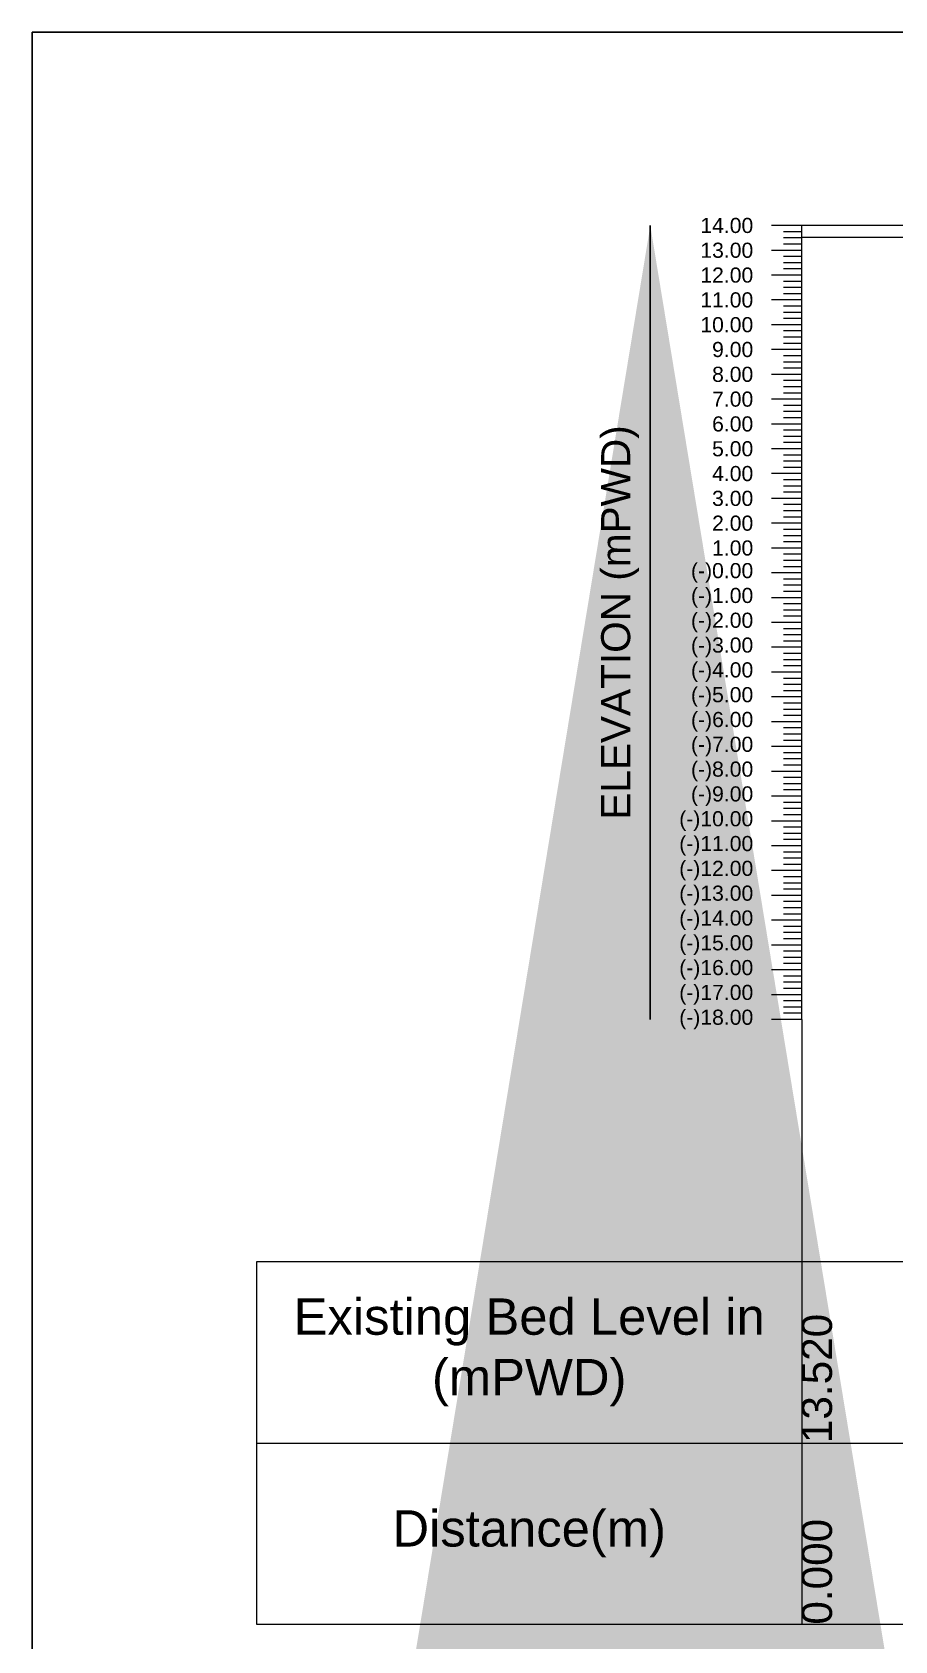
# Model space of a CAD drawing. Header units: inches. Extents: x -8940 to 26362, y -28010 to 990.
# Drawn here: x 4388.2 to 4422.9, y -15413.7 to -15348.9 of the extents above; entities that cross this region are included whole.
import ezdxf

# ---------------------------------------------------------------- set-up
doc = ezdxf.new("R2010")
doc.units = ezdxf.units.IN
doc.header["$MEASUREMENT"] = 0
for name, color, linetype, lineweight in [('Bed Level Divider', 7, 'Continuous', 9), ('Cross section Data Border', 7, 'Continuous', 9), ('Cross Section Labels', 7, 'Continuous', 9), ('Existing_Bed_Level for Xsection', 7, 'Continuous', 0), ('Long Section Labels', 7, 'Continuous', 9)]:
    doc.layers.add(name, color=color, linetype=linetype, lineweight=lineweight)
doc.styles.get("Standard").update_dxf_attribs({"font": 'arial.ttf'})
doc.dimstyles.get("Standard").update_dxf_attribs({"dimtxt": 0.18, "dimasz": 0.18, "dimexe": 0.18, "dimexo": 0.0625, "dimgap": 0.09, "dimtad": 0, "dimtih": 1, "dimtoh": 1, "dimdec": 4, "dimzin": 0, "dimdsep": 46, "dimtxsty": 'Standard', "dimcen": 0.09, "dimadec": 0, "dimazin": 0, "dimtfac": 1, "dimtdec": 4, "dimtofl": 0, "dimtmove": 0, "dimatfit": 3, "dimfxl": 1, "dimtolj": 1, "dimtzin": 0, "dimarcsym": 0})

msp = doc.modelspace()

# ---------------------------------------------------------------- linework, layer by layer
msp.add_lwpolyline([(4388.24229, -15348.92937), (4550.60229, -15348.92937), (4550.60229, -15463.734126), (4388.24229, -15463.734126)], close=True)
at = {"layer": 'Bed Level Divider'}
msp.add_line((4419.189349, -15388.66409), (4419.189349, -15398.40569), dxfattribs=at)
at = {"layer": 'Cross section Data Border'}
for points in [[(4536.494774, -15413.01809), (4397.270749, -15413.01809), (4397.270749, -15398.40569), (4536.494774, -15398.40569)], [(4419.189349, -15398.40569), (4419.189349, -15413.01809)], [(4397.270749, -15405.71189), (4536.494774, -15405.71189)]]:
    msp.add_lwpolyline(points, dxfattribs=at)
at = {"layer": 'Existing_Bed_Level for Xsection'}
for points in [[(4426.117616, -15356.711642), (4419.189349, -15356.711642)], [(4419.189212, -15357.179053), (4423.482822, -15357.179053)]]:
    msp.add_lwpolyline(points, dxfattribs=at)
at = {"layer": 'Long Section Labels'}
for points in [[(4419.189349, -15356.711642), (4417.971649, -15356.711642)], [(4419.189349, -15356.96127), (4418.458729, -15356.96127)], [(4419.189349, -15388.66409), (4419.189349, -15387.665576), (4419.189349, -15386.667062), (4419.189349, -15385.668548), (4419.189349, -15384.670034), (4419.189349, -15383.67152), (4419.189349, -15382.673006), (4419.189349, -15381.674492), (4419.189349, -15380.675978), (4419.189349, -15379.677464), (4419.189349, -15378.67895), (4419.189349, -15377.680436), (4419.189349, -15376.681922), (4419.189349, -15375.683408), (4419.189349, -15374.684894), (4419.189349, -15373.68638), (4419.189349, -15372.687866), (4419.189349, -15371.689352), (4419.189349, -15370.690838), (4419.189349, -15369.692324), (4419.189349, -15368.69381), (4419.189349, -15367.695296), (4419.189349, -15366.696782), (4419.189349, -15365.698268), (4419.189349, -15364.699754), (4419.189349, -15363.70124), (4419.189349, -15362.702726), (4419.189349, -15361.704212), (4419.189349, -15360.705698), (4419.189349, -15359.707184), (4419.189349, -15358.70867), (4419.189349, -15357.710156), (4419.189349, -15356.711642)], [(4419.189349, -15357.710156), (4417.971649, -15357.710156)], [(4419.189349, -15357.210899), (4418.458729, -15357.210899)], [(4419.189349, -15357.460527), (4418.458729, -15357.460527)], [(4419.189349, -15357.959784), (4418.458729, -15357.959784)], [(4419.189349, -15358.209413), (4418.458729, -15358.209413)], [(4419.189349, -15358.70867), (4417.971649, -15358.70867)], [(4419.189349, -15358.459041), (4418.458729, -15358.459041)], [(4419.189349, -15358.958298), (4418.458729, -15358.958298)], [(4419.189349, -15359.207927), (4418.458729, -15359.207927)], [(4419.189349, -15359.457555), (4418.458729, -15359.457555)], [(4419.189349, -15359.707184), (4417.971649, -15359.707184)], [(4419.189349, -15359.956812), (4418.458729, -15359.956812)], [(4419.189349, -15360.206441), (4418.458729, -15360.206441)], [(4419.189349, -15360.705698), (4417.971649, -15360.705698)], [(4419.189349, -15360.456069), (4418.458729, -15360.456069)], [(4419.189349, -15360.955326), (4418.458729, -15360.955326)], [(4419.189349, -15361.204955), (4418.458729, -15361.204955)], [(4419.189349, -15361.454583), (4418.458729, -15361.454583)], [(4419.189349, -15361.704212), (4417.971649, -15361.704212)], [(4419.189349, -15361.95384), (4418.458729, -15361.95384)], [(4419.189349, -15362.203469), (4418.458729, -15362.203469)], [(4419.189349, -15362.702726), (4417.971649, -15362.702726)], [(4419.189349, -15362.453097), (4418.458729, -15362.453097)], [(4419.189349, -15362.952354), (4418.458729, -15362.952354)], [(4419.189349, -15363.201983), (4418.458729, -15363.201983)], [(4419.189349, -15363.451611), (4418.458729, -15363.451611)], [(4419.189349, -15363.70124), (4417.971649, -15363.70124)], [(4419.189349, -15363.950868), (4418.458729, -15363.950868)], [(4419.189349, -15364.200497), (4418.458729, -15364.200497)], [(4419.189349, -15364.699754), (4417.971649, -15364.699754)], [(4419.189349, -15364.450125), (4418.458729, -15364.450125)], [(4419.189349, -15364.949382), (4418.458729, -15364.949382)], [(4419.189349, -15365.199011), (4418.458729, -15365.199011)], [(4419.189349, -15365.448639), (4418.458729, -15365.448639)], [(4419.189349, -15365.698268), (4417.971649, -15365.698268)], [(4419.189349, -15365.947896), (4418.458729, -15365.947896)], [(4419.189349, -15366.696782), (4417.971649, -15366.696782)], [(4419.189349, -15366.197525), (4418.458729, -15366.197525)], [(4419.189349, -15366.447153), (4418.458729, -15366.447153)], [(4419.189349, -15366.94641), (4418.458729, -15366.94641)], [(4419.189349, -15367.196039), (4418.458729, -15367.196039)], [(4419.189349, -15367.445667), (4418.458729, -15367.445667)], [(4419.189349, -15367.695296), (4417.971649, -15367.695296)], [(4419.189349, -15367.944924), (4418.458729, -15367.944924)], [(4419.189349, -15368.69381), (4417.971649, -15368.69381)], [(4419.189349, -15368.194553), (4418.458729, -15368.194553)], [(4419.189349, -15368.444181), (4418.458729, -15368.444181)], [(4419.189349, -15368.943438), (4418.458729, -15368.943438)], [(4419.189349, -15369.193067), (4418.458729, -15369.193067)], [(4419.189349, -15369.692324), (4417.971649, -15369.692324)], [(4419.189349, -15369.442695), (4418.458729, -15369.442695)], [(4419.189349, -15369.941952), (4418.458729, -15369.941952)], [(4419.189349, -15370.690838), (4417.971649, -15370.690838)], [(4419.189349, -15370.191581), (4418.458729, -15370.191581)], [(4419.189349, -15370.441209), (4418.458729, -15370.441209)], [(4419.189349, -15370.940466), (4418.458729, -15370.940466)], [(4419.189349, -15371.190095), (4418.458729, -15371.190095)], [(4419.189349, -15371.689352), (4417.971649, -15371.689352)], [(4419.189349, -15371.439723), (4418.458729, -15371.439723)], [(4419.189349, -15371.93898), (4418.458729, -15371.93898)], [(4419.189349, -15372.188609), (4418.458729, -15372.188609)], [(4419.189349, -15372.438237), (4418.458729, -15372.438237)], [(4419.189349, -15372.687866), (4417.971649, -15372.687866)], [(4419.189349, -15372.937494), (4418.458729, -15372.937494)], [(4419.189349, -15373.187123), (4418.458729, -15373.187123)], [(4419.189349, -15373.68638), (4417.971649, -15373.68638)], [(4419.189349, -15373.436751), (4418.458729, -15373.436751)], [(4419.189349, -15373.936008), (4418.458729, -15373.936008)], [(4419.189349, -15374.185637), (4418.458729, -15374.185637)], [(4419.189349, -15374.435265), (4418.458729, -15374.435265)], [(4419.189349, -15374.684894), (4417.971649, -15374.684894)], [(4419.189349, -15374.934522), (4418.458729, -15374.934522)], [(4419.189349, -15375.184151), (4418.458729, -15375.184151)], [(4419.189349, -15375.683408), (4417.971649, -15375.683408)], [(4419.189349, -15375.433779), (4418.458729, -15375.433779)], [(4419.189349, -15375.933036), (4418.458729, -15375.933036)], [(4419.189349, -15376.182665), (4418.458729, -15376.182665)], [(4419.189349, -15376.432293), (4418.458729, -15376.432293)], [(4419.189349, -15376.681922), (4417.971649, -15376.681922)], [(4419.189349, -15376.93155), (4418.458729, -15376.93155)], [(4419.189349, -15377.680436), (4417.971649, -15377.680436)], [(4419.189349, -15377.181179), (4418.458729, -15377.181179)], [(4419.189349, -15377.430807), (4418.458729, -15377.430807)], [(4419.189349, -15377.930064), (4418.458729, -15377.930064)], [(4419.189349, -15378.179693), (4418.458729, -15378.179693)], [(4419.189349, -15378.429321), (4418.458729, -15378.429321)], [(4419.189349, -15378.67895), (4417.971649, -15378.67895)], [(4419.189349, -15378.928578), (4418.458729, -15378.928578)], [(4419.189349, -15379.677464), (4417.971649, -15379.677464)], [(4419.189349, -15379.178207), (4418.458729, -15379.178207)], [(4419.189349, -15379.427835), (4418.458729, -15379.427835)], [(4419.189349, -15379.927092), (4418.458729, -15379.927092)], [(4419.189349, -15380.176721), (4418.458729, -15380.176721)], [(4419.189349, -15380.675978), (4417.971649, -15380.675978)], [(4419.189349, -15380.426349), (4418.458729, -15380.426349)], [(4419.189349, -15380.925606), (4418.458729, -15380.925606)], [(4419.189349, -15381.674492), (4417.971649, -15381.674492)], [(4419.189349, -15381.175235), (4418.458729, -15381.175235)], [(4419.189349, -15381.424863), (4418.458729, -15381.424863)], [(4419.189349, -15381.92412), (4418.458729, -15381.92412)], [(4419.189349, -15382.173749), (4418.458729, -15382.173749)], [(4419.189349, -15382.673006), (4417.971649, -15382.673006)], [(4419.189349, -15382.423377), (4418.458729, -15382.423377)], [(4419.189349, -15382.922634), (4418.458729, -15382.922634)], [(4419.189349, -15383.172263), (4418.458729, -15383.172263)], [(4419.189349, -15383.421891), (4418.458729, -15383.421891)], [(4419.189349, -15383.67152), (4417.971649, -15383.67152)], [(4419.189349, -15383.921148), (4418.458729, -15383.921148)], [(4419.189349, -15384.170777), (4418.458729, -15384.170777)], [(4419.189349, -15384.670034), (4417.971649, -15384.670034)], [(4419.189349, -15384.420405), (4418.458729, -15384.420405)], [(4419.189349, -15384.919662), (4418.458729, -15384.919662)], [(4419.189349, -15385.169291), (4418.458729, -15385.169291)], [(4419.189349, -15385.418919), (4418.458729, -15385.418919)], [(4419.189349, -15385.668548), (4417.971649, -15385.668548)], [(4419.189349, -15385.918176), (4418.458729, -15385.918176)], [(4419.189349, -15386.167805), (4418.458729, -15386.167805)], [(4419.189349, -15386.667062), (4417.971649, -15386.667062)], [(4419.189349, -15386.417433), (4418.458729, -15386.417433)], [(4419.189349, -15386.91669), (4418.458729, -15386.91669)], [(4419.189349, -15387.166319), (4418.458729, -15387.166319)], [(4419.189349, -15387.415947), (4418.458729, -15387.415947)], [(4419.189349, -15387.665576), (4417.971649, -15387.665576)], [(4419.189349, -15387.915204), (4418.458729, -15387.915204)], [(4419.189349, -15388.164833), (4418.458729, -15388.164833)], [(4419.189349, -15388.66409), (4417.971649, -15388.66409)], [(4419.189349, -15388.414461), (4418.458729, -15388.414461)]]:
    msp.add_lwpolyline(points, dxfattribs=at)

# ---------------------------------------------------------------- texts
at = {"layer": 'Cross section Data Border', "char_height": 1.46124, "width": 19.4832, "attachment_point": 5}
for s, insert in [('Existing Bed Level in (mPWD)', (4408.230049, -15402.05879)), ('Distance(m)', (4408.230049, -15409.36499))]:
    msp.add_mtext(s, dxfattribs=dict(at, insert=insert))
at = {"layer": 'Long Section Labels', "char_height": 0.60885, "attachment_point": 6}
for s, insert in [('14.00', (4417.241029, -15356.711642)), ('13.00', (4417.241029, -15357.710156)), ('12.00', (4417.241029, -15358.70867)), ('11.00', (4417.241029, -15359.707184)), ('10.00', (4417.241029, -15360.705698)), ('9.00', (4417.241029, -15361.704212)), ('8.00', (4417.241029, -15362.702726)), ('7.00', (4417.241029, -15363.70124)), ('6.00', (4417.241029, -15364.699754)), ('5.00', (4417.241029, -15365.698268)), ('4.00', (4417.241029, -15366.696782)), ('3.00', (4417.241029, -15367.695296)), ('2.00', (4417.241029, -15368.69381)), ('1.00', (4417.241029, -15369.692324)), ('(-)0.00', (4417.241029, -15370.690838)), ('(-)1.00', (4417.241029, -15371.689352)), ('(-)2.00', (4417.241029, -15372.687866)), ('(-)3.00', (4417.241029, -15373.68638)), ('(-)4.00', (4417.241029, -15374.684894)), ('(-)5.00', (4417.241029, -15375.683408)), ('(-)6.00', (4417.241029, -15376.681922)), ('(-)7.00', (4417.241029, -15377.680436)), ('(-)8.00', (4417.241029, -15378.67895)), ('(-)9.00', (4417.241029, -15379.677464)), ('(-)10.00', (4417.241029, -15380.675978)), ('(-)11.00', (4417.241029, -15381.674492)), ('(-)12.00', (4417.241029, -15382.673006)), ('(-)13.00', (4417.241029, -15383.67152)), ('(-)14.00', (4417.241029, -15384.670034)), ('(-)15.00', (4417.241029, -15385.668548)), ('(-)16.00', (4417.241029, -15386.667062)), ('(-)17.00', (4417.241029, -15387.665576)), ('(-)18.00', (4417.241029, -15388.66409))]:
    msp.add_mtext(s, dxfattribs=dict(at, insert=insert))
at = {"layer": 'Long Section Labels', "rotation": 90}
for s, insert, char_height, attachment_point in [('ELEVATION (mPWD)', (4411.883149, -15372.687866), 1.168992, 5), ('13.520', (4419.189349, -15405.71189), 1.2177, 1), ('13.520', (4419.189349, -15405.71189), 1.2177, 1), ('0.000', (4419.189349, -15413.01809), 1.2177, 1)]:
    msp.add_mtext(s, dxfattribs=dict(at, insert=insert, char_height=char_height, attachment_point=attachment_point))

# ---------------------------------------------------------------- leaders
at = {"layer": 'Cross Section Labels', "annotation_type": 0, "has_hookline": 1, "hookline_direction": 1, "text_width": 25.091636}
msp.add_leader([(4459.426155, -15368.464686), (4452.494391, -15378.345533), (4448.053968, -15383.024083), (4447.220968, -15383.024083)], dimstyle='Standard', override={"dimasz": 0.833}, dxfattribs=at)
at = {"layer": 'Long Section Labels'}
msp.add_leader([(4413.100849, -15356.711642), (4413.100849, -15388.66409)], dimstyle='Standard', override={"dimasz": 72}, dxfattribs=at)

doc.saveas('drawing.dxf')
